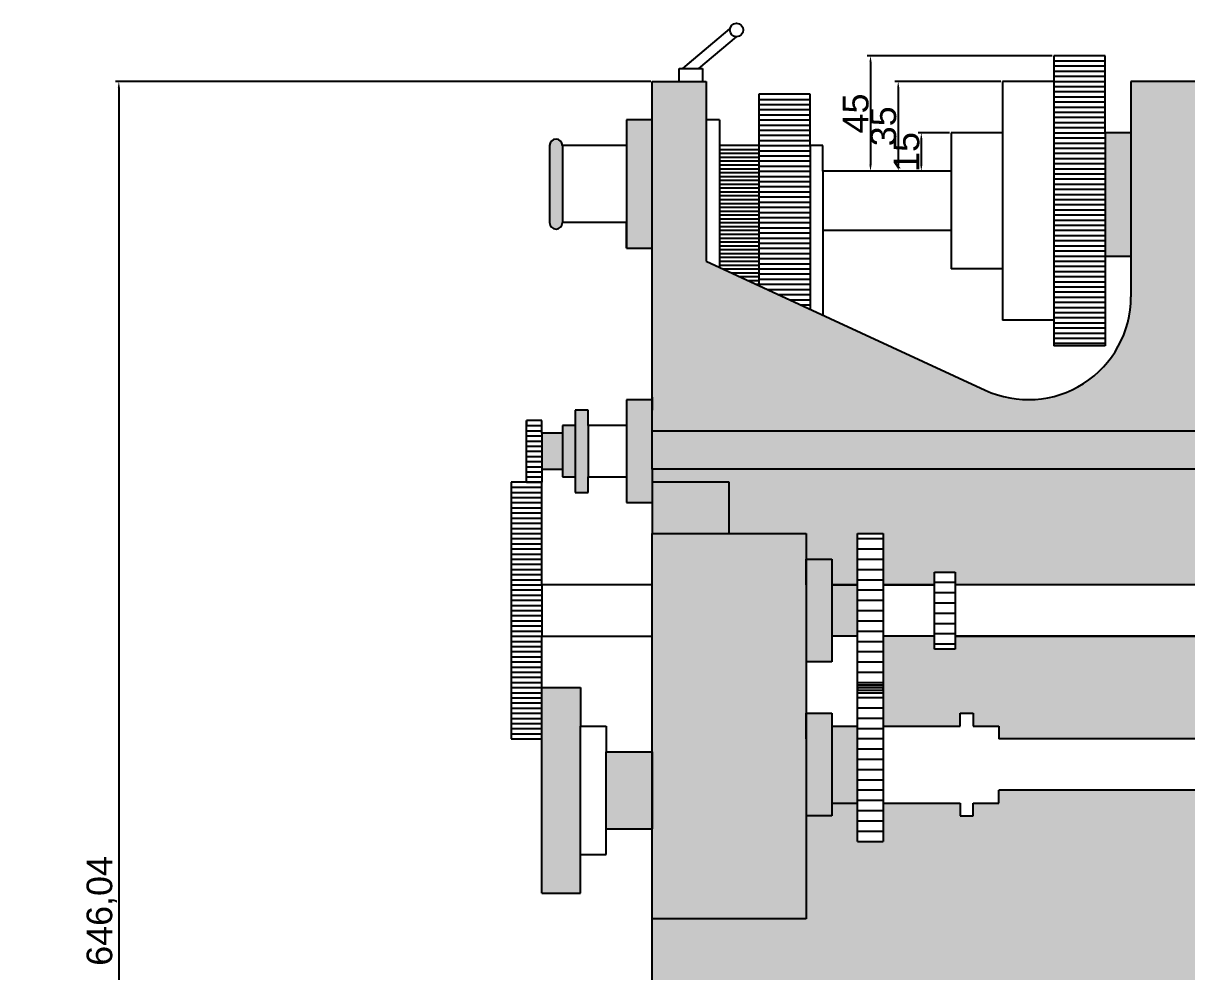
# Model space of a CAD drawing. Header units: millimetres. Extents: x 1490 to 5946, y 485 to 2657.
# Drawn here: x 2627.5 to 3080.9, y 1600.1 to 1969.4 of the extents above; entities that cross this region are included whole.
import ezdxf

# ---------------------------------------------------------------- set-up
doc = ezdxf.new("R2010")
doc.units = ezdxf.units.MM
doc.layers.add('gears', color=210, linetype='Continuous')
doc.styles.get("Standard").update_dxf_attribs({"font": 'arial.ttf'})
doc.dimstyles.new('ISO-25', dxfattribs={"dimtxt": 10, "dimasz": 2.5, "dimexe": 1.25, "dimexo": 0.625, "dimtad": 1, "dimtxsty": 'Standard', "dimcen": 2.5, "dimadec": 0, "dimazin": 0, "dimtfac": 1, "dimtmove": 0, "dimatfit": 3, "dimfxl": 1, "dimarcsym": 0})

# ---------------------------------------------------------------- blocks, each defined once
blk = doc.blocks.new('*U1')
blk.add_line((2, -10), (2, 0))
blk = doc.blocks.new('*U2')
at = {"layer": 'gears', "color": 0, "linetype": 'ByBlock', "lineweight": -2, "transparency": 16777216, "rotation": 270}
for p in [(2962.65, 1770.77), (2962.65, 1766.77), (2962.65, 1762.77), (2962.65, 1758.77), (2962.65, 1754.77), (2962.65, 1750.77), (2962.65, 1746.77), (2962.65, 1742.77), (2962.65, 1738.77), (2962.65, 1734.77), (2962.65, 1730.77), (2962.65, 1726.77), (2962.65, 1722.77), (2962.65, 1718.77), (2962.65, 1714.77), (2962.65, 1710.77)]:
    blk.add_blockref('*U1', p, dxfattribs=at)
blk = doc.blocks.new('*U3')
blk.add_line((0, 0), (0, 10))
blk = doc.blocks.new('*U4')
at = {"layer": 'gears', "color": 0, "linetype": 'ByBlock', "lineweight": -2, "transparency": 16777216, "rotation": 90}
for p in [(2962.65, 1710.77), (2962.65, 1706.77), (2962.65, 1702.77), (2962.65, 1698.77), (2962.65, 1694.77), (2962.65, 1690.77), (2962.65, 1686.77), (2962.65, 1682.77), (2962.65, 1678.77), (2962.65, 1674.77), (2962.65, 1670.77), (2962.65, 1666.77), (2962.65, 1662.77), (2962.65, 1658.77), (2962.65, 1654.77), (2962.65, 1650.77)]:
    blk.add_blockref('*U3', p, dxfattribs=at)
blk = doc.blocks.new('*U5')
blk.add_line((0, -8), (0, 0))
blk = doc.blocks.new('*U6')
at = {"layer": 'gears', "color": 0, "linetype": 'ByBlock', "lineweight": -2, "transparency": 16777216, "rotation": 270}
for p in [(2990.65, 1755.77), (2990.65, 1751.77), (2990.65, 1747.77), (2990.65, 1743.77), (2990.65, 1739.77), (2990.65, 1735.77), (2990.65, 1731.77), (2990.65, 1727.77)]:
    blk.add_blockref('*U5', p, dxfattribs=at)
blk = doc.blocks.new('*U11')
blk.add_line((2, 0), (2, 20))
blk = doc.blocks.new('*U12')
at = {"layer": 'gears', "color": 0, "linetype": 'ByBlock', "lineweight": -2, "transparency": 16777216, "rotation": 270}
blk.add_blockref('*U11', (2914.15, 1941.82), dxfattribs=at)
blk = doc.blocks.new('*U13')
blk.add_line((2, 0), (2, 20))
blk = doc.blocks.new('*U14')
at = {"layer": 'gears', "color": 0, "linetype": 'ByBlock', "lineweight": -2, "transparency": 16777216, "rotation": 270}
blk.add_blockref('*U13', (2914.15, 1941.82), dxfattribs=at)
blk = doc.blocks.new('*U15')
blk.add_line((2, 0), (2, 20))
blk = doc.blocks.new('*U16')
at = {"layer": 'gears', "color": 0, "linetype": 'ByBlock', "lineweight": -2, "transparency": 16777216, "rotation": 270}
blk.add_blockref('*U15', (2914.15, 1941.82), dxfattribs=at)
blk = doc.blocks.new('*U17')
blk.add_line((2, 0), (2, 20))
blk = doc.blocks.new('*U18')
at = {"layer": 'gears', "color": 0, "linetype": 'ByBlock', "lineweight": -2, "transparency": 16777216, "rotation": 270}
blk.add_blockref('*U17', (2914.15, 1941.82), dxfattribs=at)
blk = doc.blocks.new('*U19')
blk.add_line((2, 0), (2, 20))
blk = doc.blocks.new('*U20')
at = {"layer": 'gears', "color": 0, "linetype": 'ByBlock', "lineweight": -2, "transparency": 16777216, "rotation": 270}
blk.add_blockref('*U19', (2914.15, 1941.82), dxfattribs=at)
blk = doc.blocks.new('*U21')
blk.add_line((2, 0), (2, 20))
blk = doc.blocks.new('*U22')
at = {"layer": 'gears', "color": 0, "linetype": 'ByBlock', "lineweight": -2, "transparency": 16777216, "rotation": 270}
blk.add_blockref('*U21', (2914.15, 1941.82), dxfattribs=at)
blk = doc.blocks.new('*U23')
blk.add_line((2, 0), (2, 20))
blk = doc.blocks.new('*U24')
at = {"layer": 'gears', "color": 0, "linetype": 'ByBlock', "lineweight": -2, "transparency": 16777216, "rotation": 270}
blk.add_blockref('*U23', (2914.15, 1941.82), dxfattribs=at)
blk = doc.blocks.new('*U25')
blk.add_line((2, 0), (2, 20))
blk = doc.blocks.new('*U26')
at = {"layer": 'gears', "color": 0, "linetype": 'ByBlock', "lineweight": -2, "transparency": 16777216, "rotation": 270}
blk.add_blockref('*U25', (2914.15, 1941.82), dxfattribs=at)
blk = doc.blocks.new('*U27')
blk.add_line((2, 0), (2, 20))
blk = doc.blocks.new('*U28')
at = {"layer": 'gears', "color": 0, "linetype": 'ByBlock', "lineweight": -2, "transparency": 16777216, "rotation": 270}
blk.add_blockref('*U27', (2914.15, 1941.82), dxfattribs=at)
blk = doc.blocks.new('*U29')
blk.add_line((2, 0), (2, 20))
blk = doc.blocks.new('*U30')
at = {"layer": 'gears', "color": 0, "linetype": 'ByBlock', "lineweight": -2, "transparency": 16777216, "rotation": 270}
blk.add_blockref('*U29', (2914.15, 1941.82), dxfattribs=at)
blk = doc.blocks.new('*U31')
blk.add_line((2, 0), (2, 20))
blk = doc.blocks.new('*U32')
at = {"layer": 'gears', "color": 0, "linetype": 'ByBlock', "lineweight": -2, "transparency": 16777216, "rotation": 270}
blk.add_blockref('*U31', (2914.15, 1941.82), dxfattribs=at)
blk = doc.blocks.new('*U33')
blk.add_line((2, 0), (2, 20))
blk = doc.blocks.new('*U34')
at = {"layer": 'gears', "color": 0, "linetype": 'ByBlock', "lineweight": -2, "transparency": 16777216, "rotation": 270}
blk.add_blockref('*U33', (2914.15, 1941.82), dxfattribs=at)
blk = doc.blocks.new('*U35')
blk.add_line((2, 0), (2, 20))
blk = doc.blocks.new('*U36')
at = {"layer": 'gears', "color": 0, "linetype": 'ByBlock', "lineweight": -2, "transparency": 16777216, "rotation": 270}
blk.add_blockref('*U35', (2914.15, 1941.82), dxfattribs=at)
blk = doc.blocks.new('*U37')
blk.add_line((2, 0), (2, 20))
blk = doc.blocks.new('*U38')
at = {"layer": 'gears', "color": 0, "linetype": 'ByBlock', "lineweight": -2, "transparency": 16777216, "rotation": 270}
blk.add_blockref('*U37', (2914.15, 1941.82), dxfattribs=at)
blk = doc.blocks.new('*U39')
blk.add_line((2, 0), (2, 20))
blk = doc.blocks.new('*U40')
at = {"layer": 'gears', "color": 0, "linetype": 'ByBlock', "lineweight": -2, "transparency": 16777216, "rotation": 270}
blk.add_blockref('*U39', (2914.15, 1941.82), dxfattribs=at)
blk = doc.blocks.new('*U41')
blk.add_line((2, 0), (2, 20))
blk = doc.blocks.new('*U42')
at = {"layer": 'gears', "color": 0, "linetype": 'ByBlock', "lineweight": -2, "transparency": 16777216, "rotation": 270}
blk.add_blockref('*U41', (2914.15, 1941.82), dxfattribs=at)
blk = doc.blocks.new('*U43')
blk.add_line((2, 0), (2, 20))
blk = doc.blocks.new('*U44')
at = {"layer": 'gears', "color": 0, "linetype": 'ByBlock', "lineweight": -2, "transparency": 16777216, "rotation": 270}
blk.add_blockref('*U43', (2914.15, 1941.82), dxfattribs=at)
blk = doc.blocks.new('*U45')
blk.add_line((2, 0), (2, 20))
blk = doc.blocks.new('*U46')
at = {"layer": 'gears', "color": 0, "linetype": 'ByBlock', "lineweight": -2, "transparency": 16777216, "rotation": 270}
blk.add_blockref('*U45', (2914.15, 1941.82), dxfattribs=at)
blk = doc.blocks.new('*U47')
blk.add_line((2, 0), (2, 20))
blk = doc.blocks.new('*U48')
at = {"layer": 'gears', "color": 0, "linetype": 'ByBlock', "lineweight": -2, "transparency": 16777216, "rotation": 270}
blk.add_blockref('*U47', (2914.15, 1941.82), dxfattribs=at)
blk = doc.blocks.new('*U49')
blk.add_line((2, 0), (2, 20))
blk = doc.blocks.new('*U50')
at = {"layer": 'gears', "color": 0, "linetype": 'ByBlock', "lineweight": -2, "transparency": 16777216, "rotation": 270}
blk.add_blockref('*U49', (2914.15, 1941.82), dxfattribs=at)
blk = doc.blocks.new('*U51')
blk.add_line((2, 0), (2, 20))
blk = doc.blocks.new('*U52')
at = {"layer": 'gears', "color": 0, "linetype": 'ByBlock', "lineweight": -2, "transparency": 16777216, "rotation": 270}
blk.add_blockref('*U51', (2914.15, 1941.82), dxfattribs=at)
blk = doc.blocks.new('*U53')
blk.add_line((2, 0), (2, 20))
blk = doc.blocks.new('*U54')
at = {"layer": 'gears', "color": 0, "linetype": 'ByBlock', "lineweight": -2, "transparency": 16777216, "rotation": 270}
blk.add_blockref('*U53', (2914.15, 1941.82), dxfattribs=at)
blk = doc.blocks.new('*U55')
blk.add_line((2, 0), (2, 20))
blk = doc.blocks.new('*U56')
at = {"layer": 'gears', "color": 0, "linetype": 'ByBlock', "lineweight": -2, "transparency": 16777216, "rotation": 270}
blk.add_blockref('*U55', (2914.15, 1941.82), dxfattribs=at)
blk = doc.blocks.new('*U57')
blk.add_line((2, 0), (2, 20))
blk = doc.blocks.new('*U58')
at = {"layer": 'gears', "color": 0, "linetype": 'ByBlock', "lineweight": -2, "transparency": 16777216, "rotation": 270}
blk.add_blockref('*U57', (2914.15, 1941.82), dxfattribs=at)
blk = doc.blocks.new('*U59')
blk.add_line((2, 0), (2, 20))
blk = doc.blocks.new('*U60')
at = {"layer": 'gears', "color": 0, "linetype": 'ByBlock', "lineweight": -2, "transparency": 16777216, "rotation": 270}
blk.add_blockref('*U59', (2914.15, 1941.82), dxfattribs=at)
blk = doc.blocks.new('*U61')
blk.add_line((2, 0), (2, 20))
blk = doc.blocks.new('*U62')
at = {"layer": 'gears', "color": 0, "linetype": 'ByBlock', "lineweight": -2, "transparency": 16777216, "rotation": 270}
blk.add_blockref('*U61', (2914.15, 1941.82), dxfattribs=at)
blk = doc.blocks.new('*U63')
blk.add_line((2, 0), (2, 20))
blk = doc.blocks.new('*U64')
at = {"layer": 'gears', "color": 0, "linetype": 'ByBlock', "lineweight": -2, "transparency": 16777216, "rotation": 270}
blk.add_blockref('*U63', (2914.15, 1941.82), dxfattribs=at)
blk = doc.blocks.new('*U65')
blk.add_line((2, 0), (2, 20))
blk = doc.blocks.new('*U66')
at = {"layer": 'gears', "color": 0, "linetype": 'ByBlock', "lineweight": -2, "transparency": 16777216, "rotation": 270}
blk.add_blockref('*U65', (2914.15, 1941.82), dxfattribs=at)
blk = doc.blocks.new('*U67')
blk.add_line((2, 0), (2, 20))
blk = doc.blocks.new('*U68')
at = {"layer": 'gears', "color": 0, "linetype": 'ByBlock', "lineweight": -2, "transparency": 16777216, "rotation": 270}
blk.add_blockref('*U67', (2914.15, 1941.82), dxfattribs=at)
blk = doc.blocks.new('*U69')
blk.add_line((2, 0), (2, 20))
blk = doc.blocks.new('*U70')
at = {"layer": 'gears', "color": 0, "linetype": 'ByBlock', "lineweight": -2, "transparency": 16777216, "rotation": 270}
blk.add_blockref('*U69', (2914.15, 1941.82), dxfattribs=at)
blk = doc.blocks.new('*U71')
blk.add_line((2, 0), (2, 20))
blk = doc.blocks.new('*U72')
at = {"layer": 'gears', "color": 0, "linetype": 'ByBlock', "lineweight": -2, "transparency": 16777216, "rotation": 270}
blk.add_blockref('*U71', (2914.15, 1941.82), dxfattribs=at)
blk = doc.blocks.new('*U73')
blk.add_line((2, 0), (2, 20))
blk = doc.blocks.new('*U74')
at = {"layer": 'gears', "color": 0, "linetype": 'ByBlock', "lineweight": -2, "transparency": 16777216, "rotation": 270}
blk.add_blockref('*U73', (2914.15, 1941.82), dxfattribs=at)
blk = doc.blocks.new('*U75')
blk.add_line((2, 0), (2, 20))
blk = doc.blocks.new('*U76')
at = {"layer": 'gears', "color": 0, "linetype": 'ByBlock', "lineweight": -2, "transparency": 16777216, "rotation": 270}
blk.add_blockref('*U75', (2914.15, 1941.82), dxfattribs=at)
blk = doc.blocks.new('*U77')
blk.add_line((2, 0), (2, 20))
blk = doc.blocks.new('*U78')
at = {"layer": 'gears', "color": 0, "linetype": 'ByBlock', "lineweight": -2, "transparency": 16777216, "rotation": 270}
blk.add_blockref('*U77', (2914.15, 1941.82), dxfattribs=at)
blk = doc.blocks.new('*U79')
blk.add_line((2, 0), (2, 20))
blk = doc.blocks.new('*U80')
at = {"layer": 'gears', "color": 0, "linetype": 'ByBlock', "lineweight": -2, "transparency": 16777216, "rotation": 270}
blk.add_blockref('*U79', (2914.15, 1941.82), dxfattribs=at)
blk = doc.blocks.new('*U81')
blk.add_line((2, 0), (2, 20))
blk = doc.blocks.new('*U82')
at = {"layer": 'gears', "color": 0, "linetype": 'ByBlock', "lineweight": -2, "transparency": 16777216, "rotation": 270}
blk.add_blockref('*U81', (2914.15, 1941.82), dxfattribs=at)
blk = doc.blocks.new('*U83')
blk.add_line((2, 0), (2, 20))
blk = doc.blocks.new('*U84')
at = {"layer": 'gears', "color": 0, "linetype": 'ByBlock', "lineweight": -2, "transparency": 16777216, "rotation": 270}
blk.add_blockref('*U83', (2914.15, 1941.82), dxfattribs=at)
blk = doc.blocks.new('*D87')
at = {"layer": 'Defpoints', "color": 0, "transparency": 16777216}
for p in [(2989.15, 1926.82), (2977.47, 1911.82), (2989.15, 1911.82)]:
    blk.add_point(p, dxfattribs=at)
at = {"layer": 'gears', "color": 0, "lineweight": -2, "transparency": 16777216}
for p, q in [((2988.52, 1926.82), (2976.22, 1926.82)), ((2977.47, 1924.32), (2977.47, 1914.32)), ((2988.52, 1911.82), (2976.22, 1911.82))]:
    blk.add_line(p, q, dxfattribs=at)
at = {"layer": 'gears', "color": 0, "transparency": 16777216}
for points in [[(2977.05, 1924.32), (2977.89, 1924.32), (2977.47, 1926.82)], [(2977.05, 1914.32), (2977.89, 1914.32), (2977.47, 1911.82)]]:
    blk.add_solid(points, dxfattribs=at)
at = {"layer": 'gears', "color": 0, "transparency": 16777216, "insert": (2971.74, 1919.32), "char_height": 10, "attachment_point": 5, "rotation": 90}
blk.add_mtext('15', dxfattribs=at)
blk = doc.blocks.new('*D88')
at = {"layer": 'Defpoints', "color": 0, "transparency": 16777216}
for p in [(3009.15, 1946.82), (2968.47, 1911.82), (2989.15, 1911.82)]:
    blk.add_point(p, dxfattribs=at)
at = {"layer": 'gears', "color": 0, "lineweight": -2, "transparency": 16777216}
for p, q in [((3008.52, 1946.82), (2967.22, 1946.82)), ((2968.47, 1944.32), (2968.47, 1914.32)), ((2988.52, 1911.82), (2967.22, 1911.82))]:
    blk.add_line(p, q, dxfattribs=at)
at = {"layer": 'gears', "color": 0, "transparency": 16777216}
for points in [[(2968.05, 1944.32), (2968.89, 1944.32), (2968.47, 1946.82)], [(2968.05, 1914.32), (2968.89, 1914.32), (2968.47, 1911.82)]]:
    blk.add_solid(points, dxfattribs=at)
at = {"layer": 'gears', "color": 0, "transparency": 16777216, "insert": (2962.74, 1929.32), "char_height": 10, "attachment_point": 5, "rotation": 90}
blk.add_mtext('35', dxfattribs=at)
blk = doc.blocks.new('*D89')
at = {"layer": 'Defpoints', "color": 0, "transparency": 16777216}
for p in [(3029.15, 1956.82), (2957.67, 1911.82), (2989.15, 1911.82)]:
    blk.add_point(p, dxfattribs=at)
at = {"layer": 'gears', "color": 0, "lineweight": -2, "transparency": 16777216}
for p, q in [((3028.52, 1956.82), (2956.42, 1956.82)), ((2957.67, 1954.32), (2957.67, 1914.32)), ((2988.52, 1911.82), (2956.42, 1911.82))]:
    blk.add_line(p, q, dxfattribs=at)
at = {"layer": 'gears', "color": 0, "transparency": 16777216}
for points in [[(2957.25, 1954.32), (2958.09, 1954.32), (2957.67, 1956.82)], [(2957.25, 1914.32), (2958.09, 1914.32), (2957.67, 1911.82)]]:
    blk.add_solid(points, dxfattribs=at)
at = {"layer": 'gears', "color": 0, "transparency": 16777216, "insert": (2951.96, 1934.32), "char_height": 10, "attachment_point": 5, "rotation": 90}
blk.add_mtext('45', dxfattribs=at)
blk = doc.blocks.new('*D102')
at = {"color": 0, "lineweight": -2, "transparency": 16777216}
for p, q in [((2872.02, 1946.82), (2663.52, 1946.82)), ((2664.77, 1944.32), (2664.77, 1303.27)), ((2872.02, 1300.77), (2663.52, 1300.77))]:
    blk.add_line(p, q, dxfattribs=at)
at = {"color": 0, "transparency": 16777216}
for points in [[(2664.36, 1944.32), (2665.19, 1944.32), (2664.77, 1946.82)], [(2664.36, 1303.27), (2665.19, 1303.27), (2664.77, 1300.77)]]:
    blk.add_solid(points, dxfattribs=at)
at = {"layer": 'Defpoints', "color": 0, "transparency": 16777216}
for p in [(2872.65, 1946.82), (2664.77, 1300.77), (2872.65, 1300.77)]:
    blk.add_point(p, dxfattribs=at)
at = {"color": 0, "transparency": 16777216, "insert": (2658.14, 1623.8), "char_height": 10, "attachment_point": 5, "rotation": 90}
blk.add_mtext('646,04', dxfattribs=at)

msp = doc.modelspace()

# ---------------------------------------------------------------- hatches: boundary and pattern name
at = {"true_color": 0x136734}
h = msp.add_hatch(color=116, dxfattribs=at)
h.dxf.hatch_style = 1
h.paths.add_polyline_path([(3022.645, 1460.775, 0.4142136), (3072.645, 1510.775), (3072.645, 1560.775), (2872.645, 1560.775), (2872.645, 1310.775), (2972.645, 1310.775), (2972.645, 1410.775, -0.4142136)])
h.paths.add_polyline_path([(3832.645, 1560.775), (3632.645, 1560.775), (3632.645, 1510.775, 0.4142136), (3682.645, 1460.775, -0.4142136), (3732.645, 1410.775), (3732.645, 1310.775), (3832.645, 1310.775)])
h.paths.add_polyline_path([(3832.645, 1770.775), (3802.645, 1770.775), (3772.645, 1770.775), (3772.645, 1760.775), (3772.645, 1650.775), (3832.645, 1650.775)])
h.paths.add_polyline_path([(2932.645, 1770.775), (2872.645, 1770.775), (2872.645, 1620.775), (2932.645, 1620.775)])
h.paths.add_polyline_path([(2893.645, 1876.816), (2893.645, 1946.816), (2872.645, 1946.816), (2872.645, 1810.775), (3089.15, 1810.775), (3089.15, 1946.816), (3059.15, 1946.816), (3059.15, 1862.88, -0.5475049), (3002.369, 1826.57)])
h.paths.add_polyline_path([(3727.645, 1918.444), (3577.645, 1918.444), (3577.645, 1923.444), (3562.645, 1923.444), (3562.645, 1918.444), (3562.645, 1883.106), (3587.645, 1883.106), (3701.852, 1883.106), (3727.645, 1883.106)])
h.paths.add_polyline_path([(3717.645, 1853.106), (3717.645, 1858.106, 0.4142136), (3707.645, 1868.106), (3702.645, 1868.106, -0.4142136), (3692.645, 1878.106), (3692.645, 1883.106), (3667.645, 1883.106), (3667.645, 1863.106, 0.4142136), (3677.645, 1853.106), (3682.645, 1853.106, -0.4142136), (3692.645, 1843.106), (3692.645, 1810.775), (3717.645, 1810.775)])
h.paths.add_polyline_path([(3587.645, 1883.106), (3562.645, 1883.106), (3562.645, 1850.775, -0.4142136), (3552.645, 1840.775, 0.4142136), (3542.645, 1830.775), (3542.645, 1810.775), (3562.645, 1810.775), (3567.645, 1810.775), (3567.645, 1813.106, -0.4142136), (3577.645, 1823.106, 0.4142136), (3587.645, 1833.106)])
h.paths.add_polyline_path([(3472.645, 1785.775), (3462.645, 1795.775), (3242.645, 1795.775), (3232.645, 1785.775), (3232.645, 1625.775), (3352.645, 1625.775), (3472.645, 1625.775)])
h.paths.add_polyline_path([(3404.714, 1738.043), (3384.926, 1723.417, -1.1611874), (3378.983, 1731.459), (3398.472, 1745.864, -0.7351149), (3421.498, 1762.884), (3439.675, 1776.319, -1.1611874), (3445.619, 1768.277), (3427.144, 1754.621, -0.6794633)], flags=16)
h.paths.add_polyline_path([(3404.645, 1750.775, -1), (3420.645, 1750.775, -1)], flags=0)
h.paths.add_polyline_path([(3402.645, 1680.775, -0.0680441), (3402.278, 1678.091), (3437.177, 1657.903, -1.7337298), (3434.674, 1653.575), (3399.775, 1673.763, -0.6711771), (3382.645, 1680.775, -1)], flags=16)
h.paths.add_polyline_path([(3327.645, 1750.775, -1), (3357.645, 1750.775, -1)], flags=16)
h.paths.add_polyline_path([(3329.645, 1750.775, -1), (3355.645, 1750.775, -1)], flags=0)
h.paths.add_polyline_path([(3334.645, 1750.775, -1), (3350.645, 1750.775, -1)], flags=0)
h.paths.add_polyline_path([(3338.645, 1750.775, -0.3419987), (3341.645, 1754.648), (3341.645, 1757.584), (3342.645, 1758.775), (3343.645, 1757.584), (3343.645, 1754.648, -0.3419987), (3346.645, 1750.775, -1)], flags=0)
h.paths.add_polyline_path([(3344.645, 1665.775, -1), (3280.645, 1665.775, -1)], flags=16)
h.paths.add_polyline_path([(3337.645, 1665.775, -1), (3287.645, 1665.775, -1)], flags=0)
h.paths.add_polyline_path([(3320.364, 1723.417), (3300.576, 1738.043, -0.6794633), (3278.147, 1754.621), (3259.672, 1768.277, -1.1611874), (3265.616, 1776.319), (3283.792, 1762.884, -0.7351149), (3306.819, 1745.864), (3326.308, 1731.459, -1.1611874)], flags=16)
h.paths.add_polyline_path([(3322.645, 1665.775, -1), (3302.645, 1665.775, -1)], flags=0)
h.paths.add_polyline_path([(3317.645, 1665.775, -1), (3307.645, 1665.775, -1)], flags=0)
h.paths.add_polyline_path([(3284.645, 1750.775, -1), (3300.645, 1750.775, -1)], flags=0)
h.paths.add_polyline_path([(3462.645, 1825.775), (3418.645, 1825.775), (3418.645, 1819.775), (3422.645, 1819.775), (3422.645, 1815.775), (3412.645, 1815.775), (3412.645, 1819.775), (3416.645, 1819.775), (3416.645, 1825.775), (3378.645, 1825.775), (3378.645, 1819.775), (3382.645, 1819.775), (3382.645, 1815.775), (3372.645, 1815.775), (3372.645, 1819.775), (3376.645, 1819.775), (3376.645, 1825.775), (3338.645, 1825.775), (3338.645, 1819.775), (3342.645, 1819.775), (3342.645, 1815.775), (3332.645, 1815.775), (3332.645, 1819.775), (3336.645, 1819.775), (3336.645, 1825.775), (3298.645, 1825.775), (3298.645, 1819.775), (3302.645, 1819.775), (3302.645, 1815.775), (3292.645, 1815.775), (3292.645, 1819.775), (3296.645, 1819.775), (3296.645, 1825.775), (3242.645, 1825.775), (3242.645, 1795.775), (3462.645, 1795.775)])
h.paths.add_polyline_path([(3397.645, 1830.775), (3317.645, 1830.775), (3317.645, 1825.775), (3336.645, 1825.775), (3338.645, 1825.775), (3376.645, 1825.775), (3378.645, 1825.775), (3397.645, 1825.775)])
h.paths.add_polyline_path([(3397.645, 1855.775), (3317.645, 1855.775), (3317.645, 1830.775), (3397.645, 1830.775)])
h.paths.add_polyline_path([(3397.645, 1865.775), (3379.645, 1865.775), (3389.702, 1855.775), (3397.645, 1855.775)])
h.paths.add_polyline_path([(3374.645, 1865.775), (3357.645, 1865.775), (3340.645, 1865.775), (3350.677, 1855.775), (3364.614, 1855.775)], flags=17)
h.paths.add_polyline_path([(3335.645, 1865.775), (3317.645, 1865.775), (3317.645, 1855.775), (3325.589, 1855.775)])
edge = h.paths.add_edge_path()
edge.add_ellipse((3412.645, 1860.775), major_axis=(-7.5, 0), ratio=0.4, start_angle=311.81031, end_angle=407.44032, ccw=False)
edge.add_line((3407.645, 1863.011), (3407.645, 1863.775))
edge.add_arc((3405.645, 1863.775), 2, 0, 90)
edge.add_line((3405.645, 1865.775), (3397.645, 1865.775))
edge.add_line((3397.645, 1865.775), (3397.645, 1855.775))
edge.add_line((3397.645, 1855.775), (3397.645, 1852.775))
edge.add_arc((3402.645, 1852.775), 5, 64.62307, 180, ccw=False)
edge.add_arc((3405.645, 1859.1), 2, 244.62307, 344.50599)
h.paths.add_polyline_path([(3372.645, 1905.775), (3342.645, 1905.775), (3342.645, 1875.775), (3352.645, 1875.775), (3352.645, 1895.775), (3362.645, 1895.775), (3362.645, 1875.775), (3372.645, 1875.775)])
h.paths.add_polyline_path([(3387.645, 1875.775), (3327.645, 1875.775), (3327.645, 1865.775), (3335.645, 1865.775), (3325.589, 1855.775), (3350.677, 1855.775), (3340.645, 1865.775), (3357.645, 1865.775), (3374.645, 1865.775), (3364.614, 1855.775), (3389.702, 1855.775), (3379.645, 1865.775), (3387.645, 1865.775)])
h.paths.add_polyline_path([(3362.645, 1925.775), (3352.645, 1925.775), (3352.645, 1905.775), (3362.645, 1905.775)])
h.paths.add_polyline_path([(3242.645, 1810.775), (2872.645, 1810.775), (2872.645, 1795.775), (3242.645, 1795.775)])
h.paths.add_polyline_path([(3822.645, 1810.775), (3462.645, 1810.775), (3462.645, 1795.775), (3832.645, 1795.775), (3832.645, 1800.775)])
h.paths.add_polyline_path([(2902.645, 1790.775), (2887.645, 1790.775), (2872.645, 1790.775), (2872.645, 1770.775), (2902.645, 1770.775)], flags=17)
h.paths.add_polyline_path([(3832.645, 1650.775), (3772.645, 1650.775), (3772.645, 1660.775), (3752.645, 1660.775), (3752.645, 1670.775), (3472.645, 1670.775), (3472.645, 1625.775), (3352.645, 1625.775), (3232.645, 1625.775), (3232.645, 1670.775), (3007.645, 1670.775), (3007.645, 1665.775), (2997.645, 1665.775), (2997.645, 1660.775), (2992.645, 1660.775), (2992.645, 1665.775), (2962.645, 1665.775), (2962.645, 1650.775), (2952.645, 1650.775), (2952.645, 1665.775), (2942.645, 1665.775), (2942.645, 1660.775), (2932.645, 1660.775), (2932.645, 1620.775), (2872.645, 1620.775), (2872.645, 1570.775), (3102.645, 1570.775), (3132.645, 1570.775), (3132.645, 1580.775), (3572.645, 1580.775), (3572.645, 1570.775), (3602.645, 1570.775), (3832.645, 1570.775)])
h.paths.add_polyline_path([(3772.645, 1720.775), (3752.645, 1720.775), (3752.645, 1730.775), (3472.645, 1730.775), (3472.645, 1690.775), (3752.645, 1690.775), (3752.645, 1700.775), (3772.645, 1700.775)])
h.paths.add_polyline_path([(3772.645, 1770.775), (3802.645, 1770.775), (3802.645, 1790.775), (3817.645, 1790.775), (3832.645, 1790.775), (3832.645, 1795.775), (3462.645, 1795.775), (3472.645, 1785.775), (3472.645, 1750.775), (3752.645, 1750.775), (3752.645, 1760.775), (3772.645, 1760.775)])
h.paths.add_polyline_path([(3232.645, 1785.775), (3242.645, 1795.775), (2872.645, 1795.775), (2872.645, 1790.775), (2887.645, 1790.775), (2902.645, 1790.775), (2902.645, 1770.775), (2932.645, 1770.775), (2932.645, 1760.775), (2942.645, 1760.775), (2942.645, 1750.775), (2952.645, 1750.775), (2952.645, 1770.775), (2962.645, 1770.775), (2962.645, 1750.775), (2982.645, 1750.775), (2982.645, 1751.775), (2982.645, 1755.775), (2990.645, 1755.775), (2990.645, 1750.775), (3232.645, 1750.775)])
h.paths.add_polyline_path([(3232.645, 1730.775), (2990.645, 1730.775), (2990.645, 1725.775), (2982.645, 1725.775), (2982.645, 1730.775), (2962.645, 1730.775), (2962.645, 1710.775), (2962.645, 1709.775), (2962.645, 1695.775), (2992.645, 1695.775), (2992.645, 1700.775), (2997.645, 1700.775), (2997.645, 1695.775), (3007.645, 1695.775), (3007.645, 1690.775), (3232.645, 1690.775)])
h.paths.add_polyline_path([(2202.645, 1460.775), (2202.645, 1510.775), (2202.645, 1560.775), (1952.645, 1560.775), (1952.645, 1510.775), (1952.645, 1460.775, -0.3178372), (1885.979, 1366.494, 0.3178372), (1852.645, 1319.354), (1852.645, 1310.775), (1952.645, 1310.775, -0.4142136), (1982.645, 1340.775), (2172.645, 1340.775, -0.4142136), (2202.645, 1310.775), (2302.645, 1310.775), (2302.645, 1319.354, 0.3178372), (2269.312, 1366.494, -0.3178372)])
h.paths.add_polyline_path([(2116.147, 1410.775), (2039.144, 1410.775, -0.5194863), (2010.918, 1450.94, 0.0642696), (2018.094, 1483.44, -0.3883978), (2047.975, 1510.775), (2107.315, 1510.775, -0.3883978), (2137.197, 1483.44, 0.0642696), (2144.372, 1450.94, -0.5194863)], flags=16)
h.paths.add_polyline_path([(2202.645, 1585.775), (1952.645, 1585.775), (1952.645, 1570.775), (2202.645, 1570.775)])
h.paths.add_polyline_path([(2056.808, 1923.683), (2076.999, 1925.722, -0.0564329), (2079.249, 1925.695), (2099.385, 1923.169, 0.7031711)])
h.paths.add_polyline_path([(2227.645, 1785.775), (2157.645, 1785.775), (2157.645, 1729.794, -0.1542903), (2157.65, 1729.251), (2157.645, 1729.237), (2157.645, 1724.911, -0.0103239), (2159.248, 1724.258, 0.3508659), (2159.73, 1724.39), (2162.183, 1727.766, -0.3994031), (2163.402, 1727.991, 0.0094921), (2165.274, 1726.821, -0.3994031), (2165.606, 1725.626), (2163.869, 1722.359, 0.4006748), (2164.019, 1721.827, -0.0156435), (2166.231, 1720.42, 0.3508659), (2166.729, 1720.459), (2169.776, 1723.309, -0.3994031), (2171.016, 1723.299), (2197.491, 1760.775), (2227.491, 1760.775)])
h.paths.add_polyline_path([(2227.491, 1760.775), (2197.491, 1760.775), (2171.016, 1723.299, 0.0094921), (2172.633, 1721.797, -0.3994031), (2172.733, 1720.561), (2170.409, 1717.681, 0.4006748), (2170.455, 1717.131, -0.0156435), (2172.362, 1715.331, 0.3508659), (2172.858, 1715.274), (2176.389, 1717.496, -0.3994031), (2177.605, 1717.252, 0.0094921), (2178.908, 1715.47, -0.3994031), (2178.773, 1714.238), (2175.946, 1711.85, 0.4006748), (2175.887, 1711.301, -0.0156435), (2177.418, 1709.173, 0.3508659), (2177.895, 1709.023), (2181.783, 1710.537, -0.3994031), (2182.93, 1710.067, 0.0094921), (2183.873, 1708.071, -0.3994031), (2183.507, 1706.886), (2180.279, 1705.077, 0.4006748), (2180.117, 1704.549, -0.0156435), (2181.218, 1702.169, 0.3508659), (2181.658, 1701.932), (2185.762, 1702.683, -0.3994031), (2186.8, 1702.004, 0.0094921), (2187.347, 1699.866, -0.3994031), (2186.763, 1698.772), (2183.252, 1697.606, 0.4006748), (2182.993, 1697.118, -0.0156435), (2183.623, 1694.573, 0.3508659), (2184.011, 1694.257), (2188.183, 1694.217, -0.3994031), (2189.073, 1693.355, 0.0094921), (2189.206, 1691.151, -0.3994031), (2188.426, 1690.187), (2184.757, 1689.707, 0.4006748), (2184.41, 1689.277, -0.0156435), (2184.548, 1686.659, 0.3508659), (2184.868, 1686.275), (2188.957, 1685.447, -0.3994031), (2189.669, 1684.431, 0.0094921), (2189.382, 1682.242, -0.3994031), (2188.434, 1681.444), (2184.74, 1681.667, 0.4006748), (2184.319, 1681.31, -0.0156435), (2183.958, 1678.713, 0.3508659), (2184.2, 1678.276), (2188.058, 1676.688, -0.3994031), (2188.565, 1675.556, 0.0094921), (2187.869, 1673.461, -0.3994031), (2186.786, 1672.856), (2183.202, 1673.774, 0.4006748), (2182.72, 1673.504, -0.0156435), (2181.875, 1671.022, 0.3508659), (2182.03, 1670.547), (2185.518, 1668.258, -0.3994031), (2185.801, 1667.05, 0.0094921), (2184.721, 1665.125, -0.3994031), (2183.544, 1664.736), (2182.78, 1665.097), (2185.137, 1662.229, 0.3806755), (2185.662, 1662.147, -0.0194166), (2187.759, 1663.385, 0.3046713), (2187.967, 1663.78), (2187.472, 1668.403, -0.3508659), (2187.674, 1668.718, 0.0156435), (2190.135, 1669.642, -0.4006748), (2190.521, 1669.491), (2192.266, 1665.753, 0.3806755), (2192.754, 1665.542, -0.0194166), (2195.093, 1666.22, 0.3046713), (2195.393, 1666.55), (2196.063, 1671.151, -0.3508659), (2196.337, 1671.407, 0.0156435), (2198.95, 1671.689, -0.4006748), (2199.287, 1671.447), (2200.047, 1667.392, 0.3806755), (2200.468, 1667.067, -0.0194166), (2202.902, 1667.141, 0.3046713), (2203.274, 1667.387), (2205.068, 1671.676, -0.3508659), (2205.397, 1671.856, 0.0156435), (2207.998, 1671.48, -0.4006748), (2208.263, 1671.162), (2207.991, 1667.045, 0.3806755), (2208.318, 1666.625, -0.0194166), (2210.694, 1666.092, 0.3046713), (2211.116, 1666.237), (2213.92, 1669.946, -0.3508659), (2214.283, 1670.038, 0.0156435), (2216.709, 1669.027, -0.4006748), (2216.887, 1668.653), (2215.6, 1664.733, 0.3806755), (2215.812, 1664.245, -0.0194166), (2217.981, 1663.138, 0.3046713), (2218.426, 1663.174), (2222.064, 1666.069, -0.3508659), (2222.439, 1666.067, 0.0156435), (2224.537, 1664.484, -0.4006748), (2224.616, 1664.078), (2222.395, 1660.602, 0.3806755), (2222.479, 1660.076, -0.0194166), (2224.304, 1658.464, 0.3046713), (2224.744, 1658.389), (2226.866, 1659.338)])
h.paths.add_polyline_path([(2231.231, 1808.885), (2193.231, 1808.885), (2193.231, 1816.885), (2139.684, 1816.885), (2151.231, 1796.885), (2231.231, 1796.885)])
h.paths.add_polyline_path([(2231.231, 1816.885), (2193.231, 1816.885), (2193.231, 1808.885), (2231.231, 1808.885)], flags=17)
edge = h.paths.add_edge_path()
edge.add_arc((1879.86, 1678.653), 118, 308.08436, 363.46015)
edge.add_arc((2275.43, 1678.653), 118, 216.37787, 231.91564)
at = {"true_color": 0xf4ee51}
msp.add_hatch(color=41, dxfattribs=at).paths.add_polyline_path([(2862.645, 1881.816), (2872.645, 1881.816), (2872.645, 1931.816), (2862.645, 1931.816)])
at = {"true_color": 0xf1eb1f}
h = msp.add_hatch(color=2, dxfattribs=at)
h.paths.add_polyline_path([(2942.645, 1760.775), (2932.645, 1760.775), (2932.645, 1750.775), (2932.645, 1720.775), (2942.645, 1720.775)])
h.paths.add_polyline_path([(2952.645, 1750.775), (2942.645, 1750.775), (2942.645, 1730.775), (2952.645, 1730.775)])
h.paths.add_polyline_path([(2952.645, 1695.775), (2942.645, 1695.775), (2942.645, 1665.775), (2952.645, 1665.775)])
h.paths.add_polyline_path([(2942.645, 1700.775), (2932.645, 1700.775), (2932.645, 1660.775), (2942.645, 1660.775)])
h.paths.add_polyline_path([(3772.645, 1760.775), (3752.645, 1760.775), (3752.645, 1730.775), (3752.645, 1720.775), (3772.645, 1720.775)])
h.paths.add_polyline_path([(3772.645, 1700.775), (3752.645, 1700.775), (3752.645, 1660.775), (3772.645, 1660.775)])
h.paths.add_polyline_path([(3692.645, 1823.106), (3577.645, 1823.106, 0.1989124), (3570.574, 1820.177), (3692.645, 1820.177)])
h.paths.add_polyline_path([(3692.645, 1820.177), (3570.574, 1820.177, 0.1261295), (3568.045, 1815.903), (3692.645, 1815.903)])
h.paths.add_polyline_path([(3692.645, 1815.903), (3568.045, 1815.903, 0.0710015), (3567.645, 1813.106), (3567.645, 1810.775), (3642.645, 1810.775), (3692.645, 1810.775)])
h.paths.add_polyline_path([(3059.15, 1926.816), (3049.15, 1926.816), (3049.15, 1878.796), (3059.15, 1878.796)])
h.paths.add_polyline_path([(2837.645, 1921.816, 1), (2832.645, 1921.816), (2832.645, 1891.816, 1), (2837.645, 1891.816)])
h.paths.add_polyline_path([(2872.645, 1810.775), (2872.645, 1822.775), (2862.645, 1822.775), (2862.645, 1782.775), (2872.645, 1782.775), (2872.645, 1790.775), (2872.645, 1795.775)])
h.paths.add_polyline_path([(2842.645, 1812.775), (2837.645, 1812.775), (2837.645, 1809.775), (2837.645, 1792.775), (2842.645, 1792.775)])
h.paths.add_polyline_path([(2847.645, 1812.775), (2847.645, 1818.775), (2842.645, 1818.775), (2842.645, 1786.775), (2847.645, 1786.775), (2847.645, 1792.775)])
h.paths.add_polyline_path([(2837.645, 1809.775), (2829.645, 1809.775), (2829.645, 1795.775), (2837.645, 1795.775)])
h.paths.add_polyline_path([(3102.645, 1570.775), (2872.645, 1570.775, 1), (2872.645, 1560.775), (3072.645, 1560.775), (3102.645, 1560.775)])
h.paths.add_polyline_path([(3832.645, 1570.775), (3602.645, 1570.775), (3602.645, 1560.775), (3632.645, 1560.775), (3832.645, 1560.775, 1)])
h.paths.add_polyline_path([(3002.645, 1310.775), (2852.645, 1310.775), (2852.645, 1300.775), (3002.645, 1300.775)])
h.paths.add_polyline_path([(3852.645, 1310.775), (3702.645, 1310.775), (3702.645, 1300.775), (3852.645, 1300.775)])
h.paths.add_polyline_path([(2202.645, 1570.775), (1952.645, 1570.775, 1), (1952.645, 1560.775), (2202.645, 1560.775, 1)])
h.paths.add_polyline_path([(2302.645, 1310.775), (2202.645, 1310.775, 1), (2202.645, 1300.775), (2302.645, 1300.775, 1)])
h.paths.add_polyline_path([(1952.645, 1310.775), (1852.645, 1310.775, 1), (1852.645, 1300.775), (1952.645, 1300.775, 1)])
h.paths.add_polyline_path([(2052.645, 1785.775, 1), (2102.645, 1785.775, 1)])
h.paths.add_polyline_path([(2087.645, 1785.775, -1), (2067.645, 1785.775, -1)], flags=16)
h = msp.add_hatch(color=2, dxfattribs=at)
h.paths.add_polyline_path([(2829.645, 1630.775), (2844.645, 1630.775), (2844.645, 1645.775), (2844.645, 1695.775), (2844.645, 1710.775), (2829.645, 1710.775)])
h.paths.add_polyline_path([(2854.645, 1655.775), (2872.645, 1655.775), (2872.645, 1685.775), (2854.645, 1685.775)])

# ---------------------------------------------------------------- linework, layer by layer
for p, q in [((2884.538, 1951.816), (2902.919, 1967.272)), ((2886.358, 1953.347), (2902.919, 1967.272)), ((2886.358, 1953.347), (2902.919, 1967.272)), ((2890.753, 1951.816), (2905.493, 1964.21)), ((3029.15, 1956.816), (3029.15, 1954.816)), ((2883.145, 1946.816), (2883.145, 1951.816)), ((2883.145, 1951.816), (2892.145, 1951.816)), ((2892.145, 1951.816), (2892.145, 1946.816)), ((2872.645, 1810.775), (2872.645, 1946.816)), ((2872.645, 1946.816), (2893.645, 1946.816)), ((2893.645, 1946.816), (2893.645, 1876.816)), ((3089.15, 1946.816), (3059.15, 1946.816)), ((3059.15, 1946.816), (3059.15, 1862.88)), ((2872.645, 1931.816), (2862.645, 1931.816)), ((2862.645, 1931.816), (2862.645, 1881.816)), ((2862.645, 1931.816), (2862.645, 1921.816)), ((2898.897, 1931.816), (2893.645, 1931.816)), ((2898.897, 1931.816), (2898.897, 1874.389)), ((3059.15, 1926.816), (3049.15, 1926.816)), ((2832.645, 1921.816), (2832.645, 1891.816)), ((2862.645, 1921.816), (2837.645, 1921.816)), ((2837.645, 1921.816), (2837.645, 1891.816)), ((2898.897, 1921.816), (2898.897, 1920.316)), ((2862.645, 1891.816), (2837.645, 1891.816)), ((2862.645, 1881.816), (2862.645, 1891.816)), ((2862.645, 1881.816), (2872.645, 1881.816)), ((3049.15, 1878.796), (3059.15, 1878.796)), ((2893.645, 1876.816), (3002.369, 1826.57)), ((2913.12, 1867.816), (2914.15, 1867.816)), ((2872.645, 1822.775), (2862.645, 1822.775)), ((2862.645, 1822.775), (2862.645, 1782.775)), ((2862.645, 1822.775), (2862.645, 1812.775)), ((2872.645, 1823.796), (2872.645, 1818.796)), ((2847.645, 1818.775), (2842.645, 1818.775)), ((2842.645, 1818.775), (2842.645, 1786.775)), ((2842.645, 1818.775), (2842.645, 1812.775)), ((2847.645, 1812.775), (2847.645, 1818.775)), ((2837.645, 1809.775), (2829.645, 1809.775)), ((2842.645, 1812.775), (2837.645, 1812.775)), ((2837.645, 1812.775), (2837.645, 1792.775)), ((2837.645, 1812.775), (2837.645, 1809.775)), ((2861.645, 1812.775), (2847.645, 1812.775)), ((2847.645, 1812.775), (2847.645, 1792.775)), ((2862.645, 1812.775), (2861.645, 1812.775)), ((2872.645, 1795.775), (2872.645, 1810.775)), ((2872.645, 1810.775), (3242.645, 1810.775)), ((2829.645, 1795.775), (2837.645, 1795.775)), ((3242.645, 1795.775), (2872.645, 1795.775)), ((2872.645, 1795.775), (2872.645, 1790.775)), ((2837.645, 1792.775), (2842.645, 1792.775)), ((2847.645, 1792.775), (2862.645, 1792.775)), ((2847.645, 1786.775), (2847.645, 1792.775)), ((2887.645, 1790.775), (2872.645, 1790.775)), ((2872.645, 1790.775), (2872.645, 1770.775)), ((2902.645, 1790.775), (2887.645, 1790.775)), ((2902.645, 1770.775), (2902.645, 1790.775)), ((2842.645, 1786.775), (2847.645, 1786.775)), ((2862.645, 1782.775), (2872.645, 1782.775)), ((2872.645, 1570.775), (2872.645, 1770.775)), ((2872.645, 1770.775), (2932.645, 1770.775)), ((2932.645, 1770.775), (2932.645, 1620.775)), ((2932.645, 1770.775), (2932.645, 1760.775)), ((2932.645, 1750.775), (2932.645, 1760.775)), ((2932.645, 1760.775), (2942.645, 1760.775)), ((2942.645, 1760.775), (2942.645, 1720.775)), ((2942.645, 1750.775), (2952.645, 1750.775)), ((2952.645, 1750.775), (2942.645, 1750.775)), ((2982.645, 1750.775), (2962.645, 1750.775)), ((2952.645, 1730.775), (2942.645, 1730.775)), ((2982.645, 1730.775), (2962.645, 1730.775)), ((2942.645, 1720.775), (2932.645, 1720.775)), ((2952.645, 1710.775), (2952.645, 1711.775)), ((2962.645, 1710.775), (2952.645, 1710.775)), ((2952.645, 1710.775), (2962.645, 1710.775)), ((2952.645, 1710.775), (2962.645, 1710.775)), ((2952.645, 1710.775), (2952.645, 1709.775)), ((2962.645, 1709.775), (2962.645, 1710.775)), ((2932.645, 1690.775), (2932.645, 1700.775)), ((2932.645, 1700.775), (2942.645, 1700.775)), ((2942.645, 1700.775), (2942.645, 1660.775)), ((2942.645, 1700.775), (2942.645, 1695.775)), ((2942.645, 1695.775), (2952.645, 1695.775)), ((2872.645, 1685.775), (2872.645, 1655.775)), ((2942.645, 1665.775), (2952.645, 1665.775)), ((2942.645, 1660.775), (2932.645, 1660.775)), ((2829.645, 1630.775), (2844.645, 1630.775)), ((2932.645, 1620.775), (2872.645, 1620.775))]:
    msp.add_line(p, q)
msp.add_circle((2905.493, 1966.823), 2.613)
for centre, radius, start, end in [((2835.145, 1921.816), 2.5, 0, 180), ((2835.145, 1891.816), 2.5, 180, 0), ((3019.15, 1862.88), 40, 245.19632, 0)]:
    msp.add_arc(centre, radius, start, end)
at = {"layer": 'gears'}
for p, q in [((3049.15, 1956.816), (3029.15, 1956.816)), ((3029.15, 1956.816), (3029.15, 1843.796)), ((3029.15, 1954.816), (3049.15, 1954.816)), ((3049.15, 1926.816), (3049.15, 1956.816)), ((3029.15, 1952.816), (3049.15, 1952.816)), ((3029.15, 1950.816), (3049.15, 1950.816)), ((3009.15, 1946.816), (3009.15, 1853.796)), ((3029.15, 1946.816), (3009.15, 1946.816)), ((3029.15, 1948.816), (3049.15, 1948.816)), ((3029.15, 1946.816), (3049.15, 1946.816)), ((2934.15, 1941.816), (2914.15, 1941.816)), ((2914.15, 1941.816), (2914.15, 1867.341)), ((2914.15, 1941.816), (2914.15, 1921.816)), ((2914.15, 1941.816), (2914.15, 1939.816)), ((2934.15, 1921.816), (2934.15, 1941.816)), ((3029.15, 1944.816), (3049.15, 1944.816)), ((3029.15, 1942.816), (3049.15, 1942.816)), ((3029.15, 1940.816), (3049.15, 1940.816)), ((3029.15, 1938.816), (3049.15, 1938.816)), ((3029.15, 1936.816), (3049.15, 1936.816)), ((3029.15, 1934.816), (3049.15, 1934.816)), ((3029.15, 1932.816), (3049.15, 1932.816)), ((2989.15, 1926.816), (2989.15, 1873.796)), ((3009.15, 1926.816), (2989.15, 1926.816)), ((3029.15, 1930.816), (3049.15, 1930.816)), ((3029.15, 1928.816), (3049.15, 1928.816)), ((3029.15, 1926.816), (3049.15, 1926.816)), ((3049.15, 1926.816), (3049.15, 1878.796)), ((3029.15, 1924.816), (3049.15, 1924.816)), ((3029.15, 1922.816), (3049.15, 1922.816)), ((2914.15, 1921.816), (2898.897, 1921.816)), ((2898.897, 1920.316), (2914.15, 1920.316)), ((2898.897, 1918.816), (2914.15, 1918.816)), ((2939.15, 1921.816), (2934.15, 1921.816)), ((2934.15, 1921.816), (2934.15, 1858.098)), ((2939.15, 1911.816), (2939.15, 1921.816)), ((3029.15, 1920.816), (3049.15, 1920.816)), ((3029.15, 1918.816), (3049.15, 1918.816)), ((2898.897, 1917.316), (2914.15, 1917.316)), ((2898.897, 1915.816), (2914.15, 1915.816)), ((2898.897, 1914.316), (2914.15, 1914.316)), ((3029.15, 1916.816), (3049.15, 1916.816)), ((3029.15, 1914.816), (3049.15, 1914.816)), ((2898.897, 1912.816), (2914.15, 1912.816)), ((2898.897, 1911.316), (2914.15, 1911.316)), ((2898.897, 1909.816), (2914.15, 1909.816)), ((2989.15, 1911.816), (2939.15, 1911.816)), ((2939.15, 1911.816), (2939.15, 1855.787)), ((2989.15, 1911.816), (2969.15, 1911.816)), ((3029.15, 1912.816), (3049.15, 1912.816)), ((3029.15, 1910.816), (3049.15, 1910.816)), ((3029.15, 1908.816), (3049.15, 1908.816)), ((2898.897, 1908.316), (2914.15, 1908.316)), ((2898.897, 1906.816), (2914.15, 1906.816)), ((2898.897, 1905.316), (2914.15, 1905.316)), ((3029.15, 1906.816), (3049.15, 1906.816)), ((3029.15, 1904.816), (3049.15, 1904.816)), ((2898.897, 1903.816), (2914.15, 1903.816)), ((2898.897, 1902.316), (2914.15, 1902.316)), ((2898.897, 1900.816), (2914.15, 1900.816)), ((3029.15, 1902.816), (3049.15, 1902.816)), ((3029.15, 1900.816), (3049.15, 1900.816)), ((2898.897, 1899.316), (2914.15, 1899.316)), ((2898.897, 1897.816), (2914.15, 1897.816)), ((2898.897, 1896.316), (2914.15, 1896.316)), ((3029.15, 1898.816), (3049.15, 1898.816)), ((3029.15, 1896.816), (3049.15, 1896.816)), ((2898.897, 1894.816), (2914.15, 1894.816)), ((2898.897, 1893.316), (2914.15, 1893.316)), ((2898.897, 1891.816), (2914.15, 1891.816)), ((3029.15, 1894.816), (3049.15, 1894.816)), ((3029.15, 1892.816), (3049.15, 1892.816)), ((3029.15, 1890.816), (3049.15, 1890.816)), ((2898.897, 1890.316), (2914.15, 1890.316)), ((2898.897, 1888.816), (2914.15, 1888.816)), ((2898.897, 1887.316), (2914.15, 1887.316)), ((2989.15, 1888.796), (2939.15, 1888.796)), ((2989.15, 1888.796), (2969.15, 1888.796)), ((3029.15, 1888.816), (3049.15, 1888.816)), ((3029.15, 1886.816), (3049.15, 1886.816)), ((2898.897, 1885.816), (2914.15, 1885.816)), ((2898.897, 1884.316), (2914.15, 1884.316)), ((2898.897, 1882.816), (2914.15, 1882.816)), ((3029.15, 1884.816), (3049.15, 1884.816)), ((3029.15, 1882.816), (3049.15, 1882.816)), ((2898.897, 1881.316), (2914.15, 1881.316)), ((2898.897, 1879.816), (2914.15, 1879.816)), ((2898.897, 1878.316), (2914.15, 1878.316)), ((3029.15, 1880.816), (3049.15, 1880.816)), ((3029.15, 1878.816), (3049.15, 1878.816)), ((3049.15, 1878.796), (3049.15, 1843.796)), ((2898.897, 1876.816), (2914.15, 1876.816)), ((2898.897, 1875.316), (2914.15, 1875.316)), ((2900.137, 1873.816), (2914.15, 1873.816)), ((3009.15, 1873.796), (2989.15, 1873.796)), ((3029.15, 1876.816), (3049.15, 1876.816)), ((3029.15, 1874.816), (3049.15, 1874.816)), ((3029.15, 1872.816), (3049.15, 1872.816)), ((2903.383, 1872.316), (2914.15, 1872.316)), ((2906.628, 1870.816), (2914.15, 1870.816)), ((2909.874, 1869.316), (2914.15, 1869.316)), ((3029.15, 1870.816), (3049.15, 1870.816)), ((3029.15, 1868.816), (3049.15, 1868.816)), ((2917.447, 1865.816), (2934.15, 1865.816)), ((2921.775, 1863.816), (2934.15, 1863.816)), ((3029.15, 1866.816), (3049.15, 1866.816)), ((3029.15, 1864.816), (3049.15, 1864.816)), ((2926.103, 1861.816), (2934.15, 1861.816)), ((2930.43, 1859.816), (2934.15, 1859.816)), ((3029.15, 1862.816), (3049.15, 1862.816)), ((3029.15, 1860.816), (3049.15, 1860.816)), ((3029.15, 1858.816), (3049.15, 1858.816)), ((3029.15, 1856.816), (3049.15, 1856.816)), ((3029.15, 1854.816), (3049.15, 1854.816)), ((3029.15, 1853.796), (3009.15, 1853.796)), ((3029.15, 1852.816), (3049.15, 1852.816)), ((3029.15, 1850.816), (3049.15, 1850.816)), ((3029.15, 1848.816), (3049.15, 1848.816)), ((3029.15, 1846.816), (3049.15, 1846.816)), ((3029.15, 1844.816), (3049.15, 1844.816)), ((3049.15, 1843.796), (3029.15, 1843.796)), ((2829.645, 1814.775), (2823.645, 1814.775)), ((2823.645, 1790.775), (2823.645, 1814.775)), ((2823.645, 1814.775), (2823.645, 1812.775)), ((2829.645, 1809.775), (2829.645, 1814.775)), ((2823.645, 1812.775), (2829.645, 1812.775)), ((2823.645, 1810.775), (2829.645, 1810.775)), ((2829.645, 1809.775), (2829.645, 1795.775)), ((2823.645, 1808.775), (2829.645, 1808.775)), ((2823.645, 1806.775), (2829.645, 1806.775)), ((2823.645, 1804.775), (2829.645, 1804.775)), ((2823.645, 1802.775), (2829.645, 1802.775)), ((2823.645, 1800.775), (2829.645, 1800.775)), ((2823.645, 1798.775), (2829.645, 1798.775)), ((2823.645, 1796.775), (2829.645, 1796.775)), ((2829.645, 1795.775), (2829.645, 1790.775)), ((2829.645, 1790.775), (2817.645, 1790.775)), ((2817.645, 1790.775), (2817.645, 1690.775)), ((2817.645, 1790.775), (2817.645, 1788.775)), ((2823.645, 1794.775), (2829.645, 1794.775)), ((2823.645, 1792.775), (2829.645, 1792.775)), ((2829.645, 1790.775), (2823.645, 1790.775)), ((2823.645, 1790.775), (2829.645, 1790.775)), ((2829.645, 1750.775), (2829.645, 1790.775)), ((2817.645, 1788.775), (2829.645, 1788.775)), ((2817.645, 1786.775), (2829.645, 1786.775)), ((2817.645, 1784.775), (2829.645, 1784.775)), ((2817.645, 1782.775), (2829.645, 1782.775)), ((2817.645, 1780.775), (2829.645, 1780.775)), ((2817.645, 1778.775), (2829.645, 1778.775)), ((2817.645, 1776.775), (2829.645, 1776.775)), ((2817.645, 1774.775), (2829.645, 1774.775)), ((2817.645, 1772.775), (2829.645, 1772.775)), ((2817.645, 1770.775), (2829.645, 1770.775)), ((2817.645, 1768.775), (2829.645, 1768.775)), ((2952.645, 1750.775), (2952.645, 1770.775)), ((2952.645, 1770.775), (2962.645, 1770.775)), ((2962.645, 1770.775), (2962.645, 1710.775)), ((2817.645, 1766.775), (2829.645, 1766.775)), ((2817.645, 1764.775), (2829.645, 1764.775)), ((2817.645, 1762.775), (2829.645, 1762.775)), ((2817.645, 1760.775), (2829.645, 1760.775)), ((2817.645, 1758.775), (2829.645, 1758.775)), ((2817.645, 1756.775), (2829.645, 1756.775)), ((2817.645, 1754.775), (2829.645, 1754.775)), ((2982.645, 1750.775), (2982.645, 1755.775)), ((2990.645, 1755.775), (2990.645, 1725.775)), ((2817.645, 1752.775), (2829.645, 1752.775)), ((2817.645, 1750.775), (2829.645, 1750.775)), ((2872.645, 1750.775), (2829.645, 1750.775)), ((2829.645, 1750.775), (2829.645, 1730.775)), ((2952.645, 1710.775), (2952.645, 1750.775)), ((2962.645, 1750.775), (2982.645, 1750.775)), ((2982.645, 1725.775), (2982.645, 1750.775)), ((3232.645, 1750.775), (2990.645, 1750.775)), ((2817.645, 1748.775), (2829.645, 1748.775)), ((2817.645, 1746.775), (2829.645, 1746.775)), ((2817.645, 1744.775), (2829.645, 1744.775)), ((2817.645, 1742.775), (2829.645, 1742.775)), ((2817.645, 1740.775), (2829.645, 1740.775)), ((2817.645, 1738.775), (2829.645, 1738.775)), ((2817.645, 1736.775), (2829.645, 1736.775)), ((2817.645, 1734.775), (2829.645, 1734.775)), ((2817.645, 1732.775), (2829.645, 1732.775)), ((2817.645, 1730.775), (2829.645, 1730.775)), ((2817.645, 1728.775), (2829.645, 1728.775)), ((2829.645, 1730.775), (2872.645, 1730.775)), ((2829.645, 1690.775), (2829.645, 1730.775)), ((2990.645, 1730.775), (3090.645, 1730.775)), ((3232.645, 1730.775), (2990.645, 1730.775)), ((2817.645, 1726.775), (2829.645, 1726.775)), ((2817.645, 1724.775), (2829.645, 1724.775)), ((2817.645, 1722.775), (2829.645, 1722.775)), ((2990.645, 1725.775), (2982.645, 1725.775)), ((2817.645, 1720.775), (2829.645, 1720.775)), ((2817.645, 1718.775), (2829.645, 1718.775)), ((2817.645, 1716.775), (2829.645, 1716.775)), ((2817.645, 1714.775), (2829.645, 1714.775)), ((2817.645, 1712.775), (2829.645, 1712.775)), ((2817.645, 1710.775), (2829.645, 1710.775)), ((2829.645, 1710.775), (2844.645, 1710.775)), ((2829.645, 1630.775), (2829.645, 1710.775)), ((2844.645, 1710.775), (2844.645, 1695.775)), ((2952.645, 1711.775), (2962.645, 1711.775)), ((2952.645, 1650.775), (2952.645, 1710.775)), ((2952.645, 1709.775), (2962.645, 1709.775)), ((2962.645, 1710.775), (2962.645, 1650.775)), ((2817.645, 1708.775), (2829.645, 1708.775)), ((2817.645, 1706.775), (2829.645, 1706.775)), ((2817.645, 1704.775), (2829.645, 1704.775)), ((2817.645, 1702.775), (2829.645, 1702.775)), ((2817.645, 1700.775), (2829.645, 1700.775)), ((2992.645, 1695.775), (2992.645, 1700.775)), ((2992.645, 1700.775), (2997.645, 1700.775)), ((2997.645, 1700.775), (2997.645, 1695.775)), ((2817.645, 1698.775), (2829.645, 1698.775)), ((2817.645, 1696.775), (2829.645, 1696.775)), ((2844.645, 1695.775), (2854.645, 1695.775)), ((2844.645, 1645.775), (2844.645, 1695.775)), ((2854.645, 1695.775), (2854.645, 1685.775)), ((2962.645, 1695.775), (2992.645, 1695.775)), ((2997.645, 1695.775), (3007.645, 1695.775)), ((3007.645, 1695.775), (3007.645, 1690.775)), ((2817.645, 1694.775), (2829.645, 1694.775)), ((2817.645, 1692.775), (2829.645, 1692.775)), ((2817.645, 1690.775), (2829.645, 1690.775)), ((2817.645, 1690.775), (2829.645, 1690.775)), ((3232.645, 1690.775), (3007.645, 1690.775)), ((2854.645, 1685.775), (2872.645, 1685.775)), ((2854.645, 1655.775), (2854.645, 1685.775)), ((3007.645, 1665.775), (3007.645, 1670.775)), ((3232.645, 1670.775), (3007.645, 1670.775)), ((2962.645, 1665.775), (2992.645, 1665.775)), ((2992.645, 1665.775), (2992.645, 1660.775)), ((2997.645, 1660.775), (2997.645, 1665.775)), ((2997.645, 1665.775), (3007.645, 1665.775)), ((2992.645, 1660.775), (2997.645, 1660.775)), ((2854.645, 1645.775), (2854.645, 1655.775)), ((2854.645, 1655.775), (2872.645, 1655.775)), ((2844.645, 1630.775), (2844.645, 1645.775)), ((2844.645, 1645.775), (2854.645, 1645.775))]:
    msp.add_line(p, q, dxfattribs=at)

# ---------------------------------------------------------------- block references
for name, p in [('*U12', (0, 0)), ('*U14', (0, -2)), ('*U16', (0, -4)), ('*U18', (0, -6)), ('*U20', (0, -8)), ('*U22', (0, -10)), ('*U24', (0, -12)), ('*U26', (0, -14)), ('*U28', (0, -16)), ('*U30', (0, -18)), ('*U32', (0, -20)), ('*U34', (0, -22)), ('*U36', (0, -24)), ('*U38', (0, -26)), ('*U40', (0, -28)), ('*U42', (0, -30)), ('*U44', (0, -32)), ('*U46', (0, -34)), ('*U48', (0, -36)), ('*U50', (0, -38)), ('*U52', (0, -40)), ('*U54', (0, -42)), ('*U56', (0, -44)), ('*U58', (0, -46)), ('*U60', (0, -48)), ('*U62', (0, -50)), ('*U64', (0, -52)), ('*U66', (0, -54)), ('*U68', (0, -56)), ('*U70', (0, -58)), ('*U72', (0, -60)), ('*U74', (0, -62)), ('*U76', (0, -64)), ('*U78', (0, -66)), ('*U80', (0, -68)), ('*U82', (0, -70)), ('*U84', (0, -72)), ('*U2', (0, 0)), ('*U6', (0, 0)), ('*U4', (0, 0))]:
    msp.add_blockref(name, p, dxfattribs=at)

# ---------------------------------------------------------------- dimensions: what is measured, and where the dimension line sits
dim = msp.add_linear_dim(base=(2664.773, 1300.775), p1=(2872.645, 1946.816), p2=(2872.645, 1300.775), angle=90, dimstyle='ISO-25')
dim.commit()
dim.dimension.update_dxf_attribs({"geometry": '*D102', "text_midpoint": (2658.138, 1623.796)})
for base, p1, picture, middle in [((2957.671, 1911.816), (3029.15, 1956.816), '*D89', (2951.961, 1934.316)), ((2968.47, 1911.816), (3009.15, 1946.816), '*D88', (2962.736, 1929.316)), ((2977.469, 1911.816), (2989.15, 1926.816), '*D87', (2971.738, 1919.316))]:
    dim = msp.add_linear_dim(base=base, p1=p1, p2=(2989.15, 1911.816), angle=90, dimstyle='ISO-25', dxfattribs=at)
    dim.commit()
    dim.dimension.update_dxf_attribs({"geometry": picture, "text_midpoint": middle})

doc.saveas('drawing.dxf')
